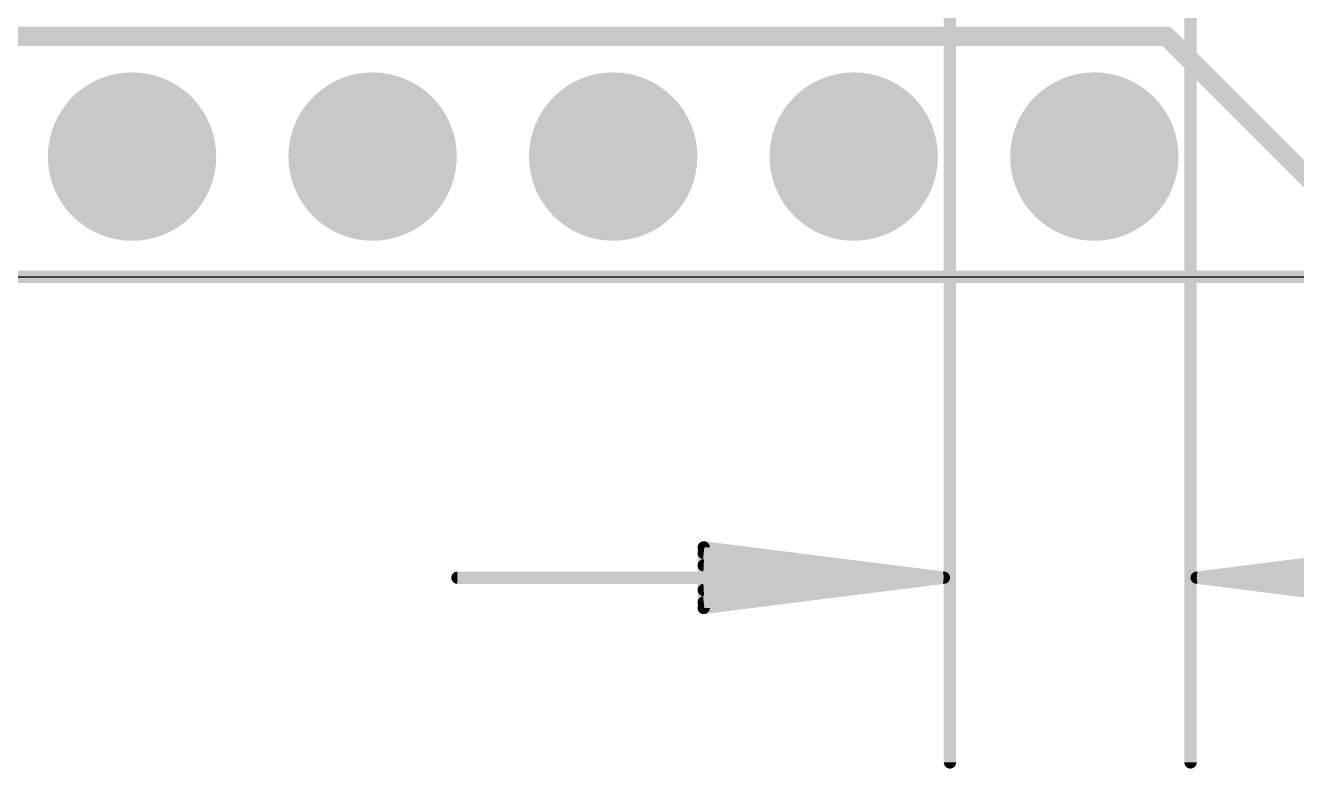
# Model space of a CAD drawing. Extents: x -6.7 to 59.9, y -5.3 to 30.3.
# Drawn here: x 33.16 to 46.59, y -5.19 to 2.65 of the extents above; entities that cross this region are included whole.
import ezdxf

# ---------------------------------------------------------------- set-up
doc = ezdxf.new("R2010")
doc.units = 0
for name, color, linetype in [('1', 12, 'CONTINUOUS'), ('16', 132, 'CONTINUOUS'), ('17', 110, 'CONTINUOUS'), ('20', 53, 'CONTINUOUS'), ('47', 253, 'CONTINUOUS')]:
    doc.layers.add(name, color=color, linetype=linetype)

# ---------------------------------------------------------------- blocks, each defined once
blk = doc.blocks.new('ROUNDP')
at = {"const_width": 0.5}
blk.add_lwpolyline([(0, -0.25, 1), (0, 0.25, 1), (0, -0.25)], format="xyb", dxfattribs=at)

msp = doc.modelspace()

# ---------------------------------------------------------------- linework, layer by layer
at = {"layer": '1', "const_width": 0.2032}
for points in [[(9.525, 2.54), (45.212, 2.54)], [(45.212, 2.54), (46.99, 0.762)]]:
    msp.add_lwpolyline(points, dxfattribs=at)
at = {"layer": '1', "const_width": 0.1016}
for points in [[(45.2479, 2.5759, 1), (45.1761, 2.5041)], [(45.212, 2.4892, 1), (45.212, 2.5908)]]:
    msp.add_lwpolyline(points, format="xyb", dxfattribs=at)
at = {"layer": '16', "const_width": 0.2032}
for points in [[(28.829, 2.54), (45.212, 2.54)], [(45.212, 2.54), (46.99, 0.762)]]:
    msp.add_lwpolyline(points, dxfattribs=at)
at = {"layer": '16', "const_width": 0.1016}
for points in [[(45.2479, 2.5759, 1), (45.1761, 2.5041)], [(45.212, 2.4892, 1), (45.212, 2.5908)]]:
    msp.add_lwpolyline(points, format="xyb", dxfattribs=at)
at = {"layer": '20'}
msp.add_line((2.54, 0), (48.26, 0), dxfattribs=at)
at = {"layer": '47', "const_width": 0.13}
for points in [[(42.926, 6.604), (42.926, -5.125)], [(45.466, 6.604), (45.466, -5.125)], [(8.763, 0), (59.862, 0)], [(42.861, -3.175), (40.326, -2.8558)], [(40.326, -2.8558), (40.326, -3.4942)], [(45.531, -3.175), (48.066, -2.8558)], [(42.861, -3.175), (40.326, -2.915)], [(45.531, -3.175), (48.066, -2.915)], [(42.861, -3.175), (40.326, -3.045)], [(45.531, -3.175), (48.066, -3.045)], [(42.861, -3.175), (37.726, -3.175)], [(40.326, -3.4942), (42.861, -3.175)], [(40.326, -3.305), (42.861, -3.175)], [(40.326, -3.435), (42.861, -3.175)], [(45.531, -3.175), (53.0288, -3.175)], [(48.066, -3.4942), (45.531, -3.175)], [(48.066, -3.305), (45.531, -3.175)], [(48.066, -3.435), (45.531, -3.175)]]:
    msp.add_lwpolyline(points, dxfattribs=at)
at = {"layer": '47', "const_width": 0.065}
for points in [[(40.3301, -2.8235, 1), (40.3219, -2.888)], [(40.3585, -2.8558, 1), (40.2935, -2.8558)], [(40.3293, -2.8827, 1), (40.3227, -2.9473)], [(40.3277, -3.0125, 1), (40.3243, -3.0775)], [(37.726, -3.1425, 1), (37.726, -3.2075)], [(42.8651, -3.2072, 1), (42.8569, -3.1428)], [(42.8569, -3.2072, 1), (42.8651, -3.1428)], [(42.8643, -3.2073, 1), (42.8577, -3.1427)], [(42.8577, -3.2073, 1), (42.8643, -3.1427)], [(42.8593, -3.2075, 1), (42.8627, -3.1425)], [(42.8627, -3.2075, 1), (42.8593, -3.1425)], [(42.861, -3.2075, 1), (42.861, -3.1425)], [(45.531, -3.1425, 1), (45.531, -3.2075)], [(45.5351, -3.1428, 1), (45.5269, -3.2072)], [(45.5293, -3.1425, 1), (45.5327, -3.2075)], [(45.5327, -3.1425, 1), (45.5293, -3.2075)], [(45.5343, -3.1427, 1), (45.5277, -3.2073)], [(45.5277, -3.1427, 1), (45.5343, -3.2073)], [(45.5269, -3.1428, 1), (45.5351, -3.2072)], [(40.3243, -3.2725, 1), (40.3277, -3.3375)], [(40.3227, -3.4027, 1), (40.3293, -3.4673)], [(40.3219, -3.462, 1), (40.3301, -3.5265)], [(40.2935, -3.4942, 1), (40.3585, -3.4942)], [(42.8935, -5.125, 1), (42.9585, -5.125)], [(45.4335, -5.125, 1), (45.4985, -5.125)]]:
    msp.add_lwpolyline(points, format="xyb", dxfattribs=at)

# ---------------------------------------------------------------- block references
at = {"layer": '17', "xscale": 1.778, "yscale": 1.778}
for p in [(34.29, 1.27), (34.29, 1.27), (36.83, 1.27), (36.83, 1.27), (39.37, 1.27), (39.37, 1.27), (41.91, 1.27), (41.91, 1.27), (44.45, 1.27), (44.45, 1.27)]:
    msp.add_blockref('ROUNDP', p, dxfattribs=at)

doc.saveas('drawing.dxf')
